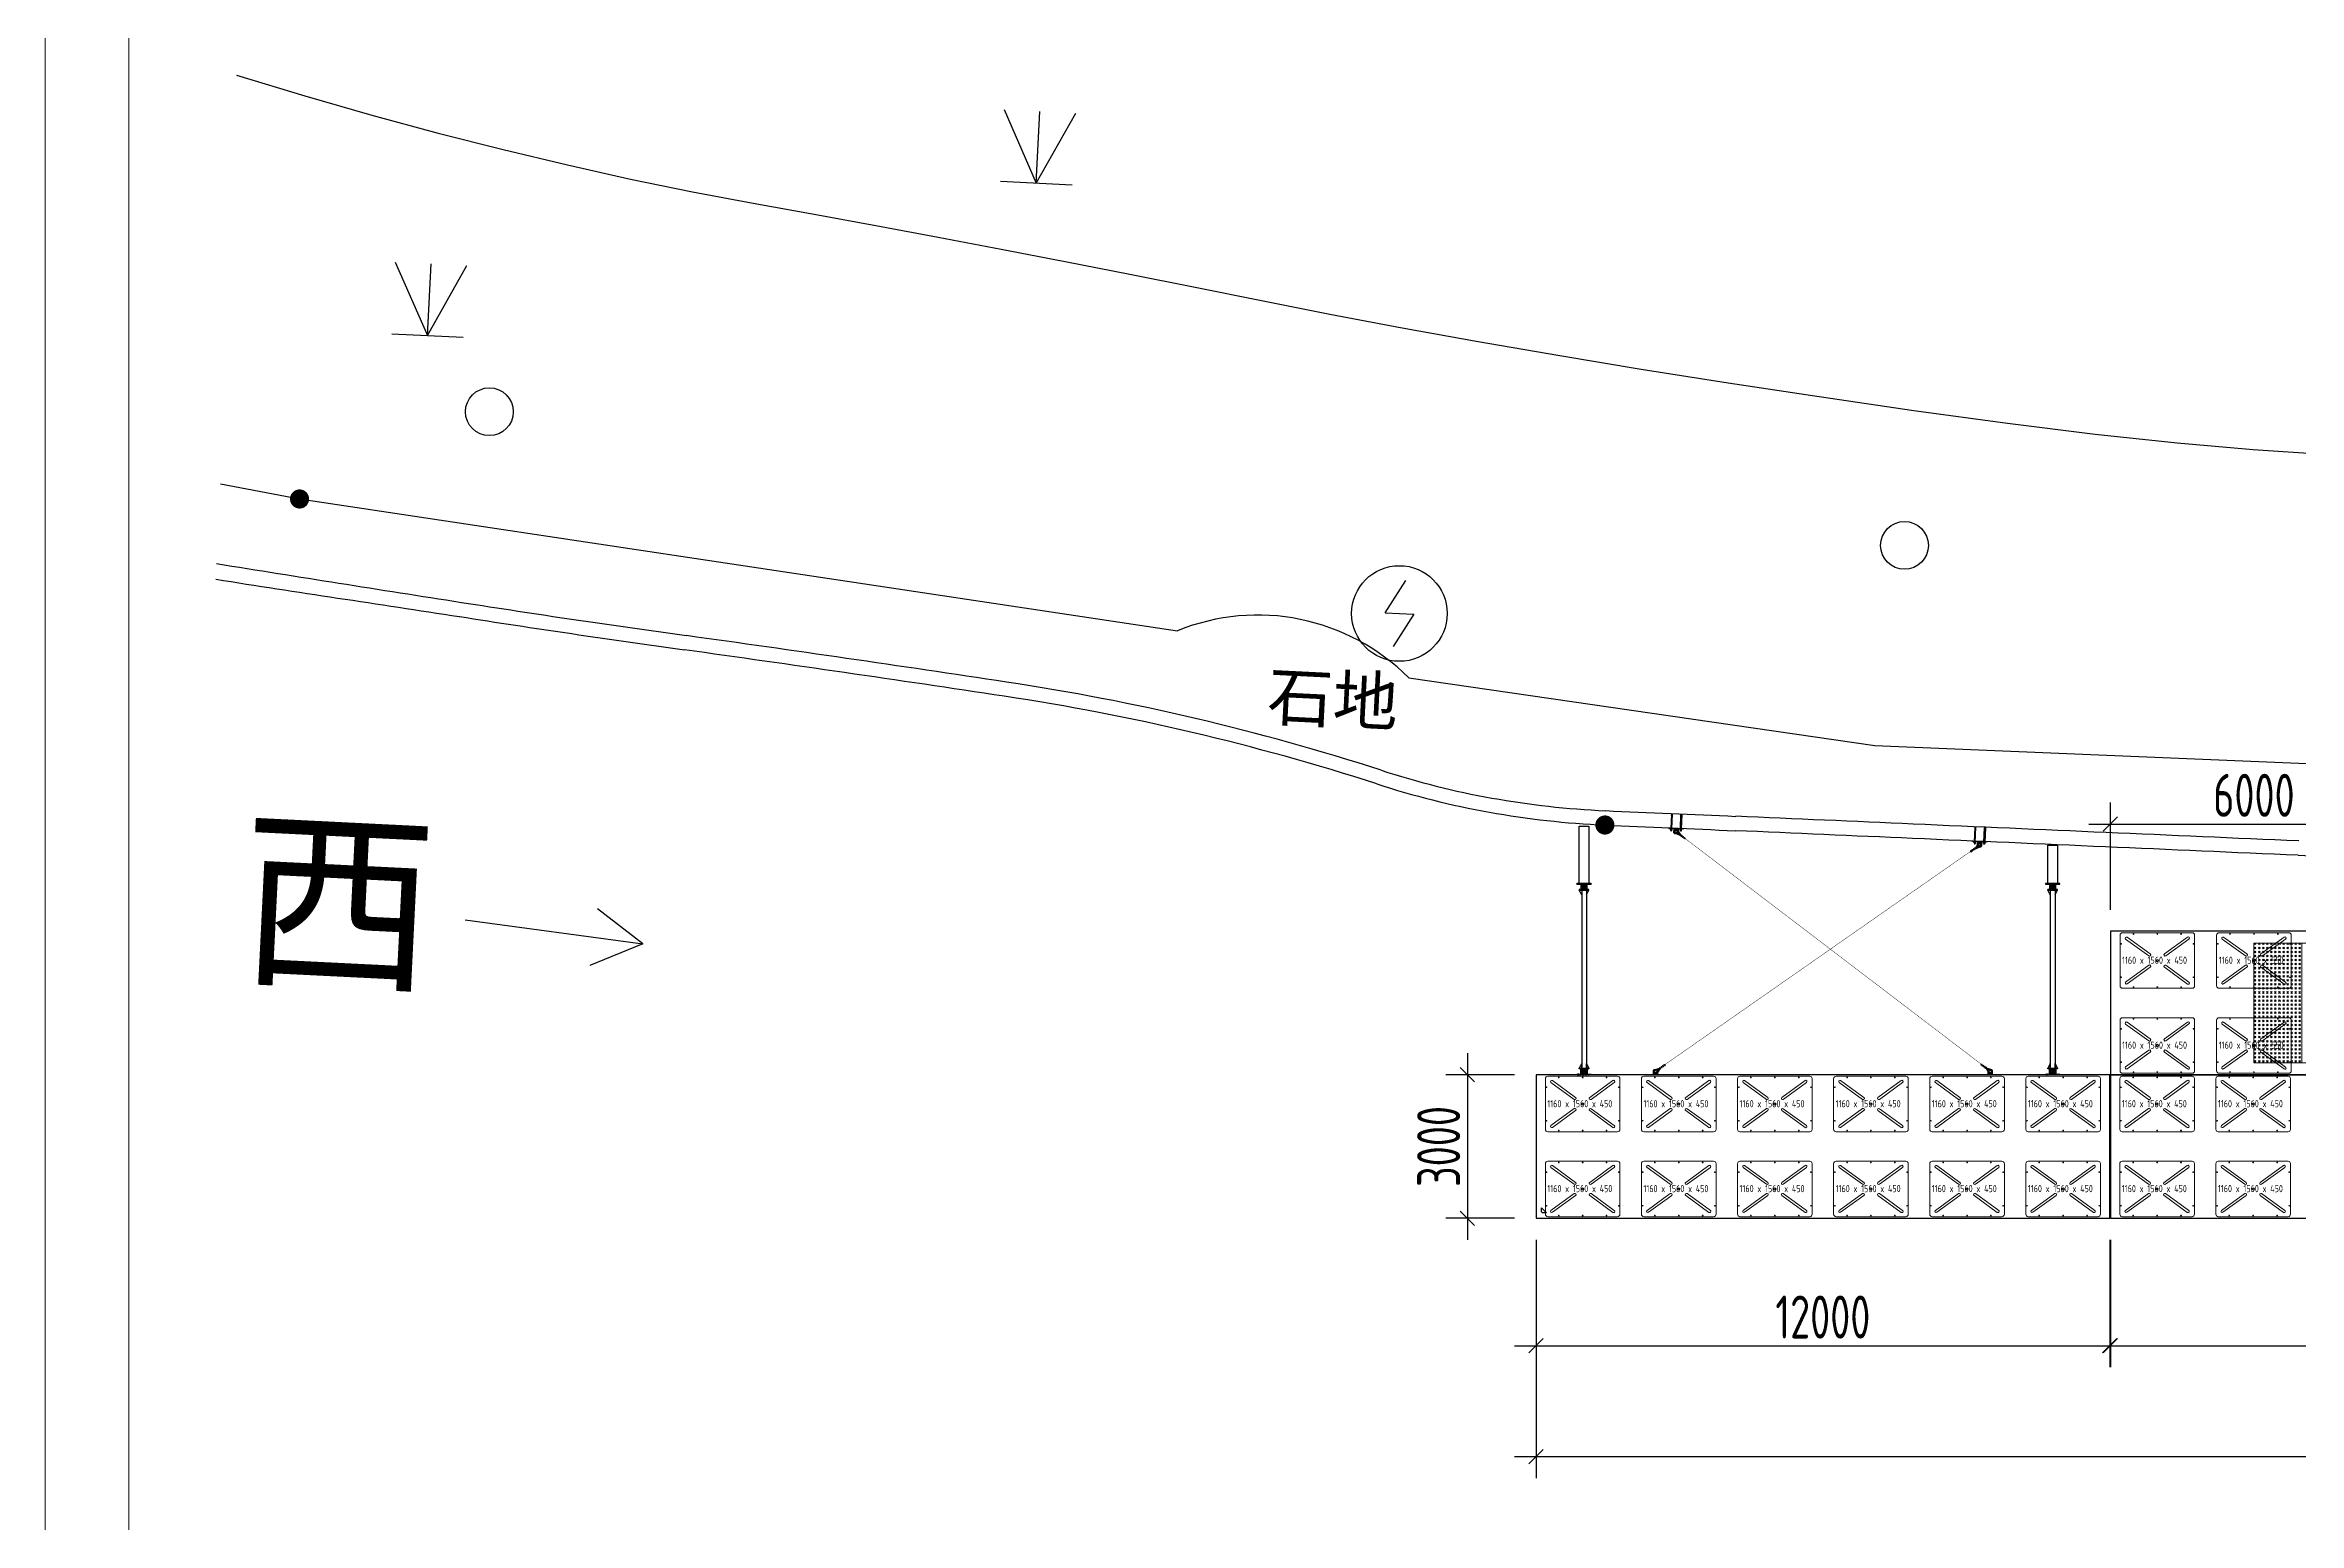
# Model space of a CAD drawing. Header units: millimetres. Extents: x 4 to 2106212, y -117026 to 198097.
# Drawn here: x 1193057 to 1240197, y 117432 to 148339 of the extents above; entities that cross this region are included whole.
import ezdxf
from ezdxf.enums import TextEntityAlignment as Align

# ---------------------------------------------------------------- set-up
doc = ezdxf.new("R2010")
doc.units = ezdxf.units.MM
for name, pattern in [('CENTER', [0.6, 0.375, -0.075, 0.075, -0.075]), ('DASHDOT2', [12.7, 6.35, -3.175, 0, -3.175]), ('DASHED2', [0.375, 0.25, -0.125])]:
    doc.linetypes.add(name, pattern=pattern)
for name, color, linetype in [('0 @ 1', 7, 'Continuous'), ('BS-Annectent', 115, 'Continuous'), ('HR-dimension', 9, 'Continuous'), ('HR-pontoon', 161, 'Continuous'), ('STEEL', 34, 'Continuous'), ('粗实线', 7, 'Continuous'), ('铝横梁', 220, 'Continuous')]:
    doc.layers.add(name, color=color, linetype=linetype)
for name, color, linetype, lineweight in [('图框', 7, 'Continuous', 13), ('扣板', 7, 'Continuous', 9), ('抱桩器', 1, 'Continuous', 18), ('文本', 3, 'Continuous', 13), ('浮箱', 160, 'Continuous', 20)]:
    doc.layers.add(name, color=color, linetype=linetype, lineweight=lineweight)
doc.styles.add('hztxt', font='ros1.shx', dxfattribs={"width": 0.8, "bigfont": 'hztxt.shx'})
doc.styles.add('宋体', font='')
doc.styles.get('宋体').set_extended_font_data('SimSun')
doc.linetypes.add('10422', pattern='A,2,[150,AAA.SHX,S=1,R=0,X=0,Y=1],2,[177,AAA.SHX,S=1,R=0,X=0,Y=0.8],1e-09', length=4)
doc.linetypes.add('444', pattern='A,4.5,[145,AAA.SHX,S=1,R=0,X=0,Y=1],4.5,-0.5,[146,AAA.SHX,S=1,R=0,X=0,Y=0],-0.5', length=10)
doc.dimstyles.new('DIM-300', dxfattribs={"dimscale": 300, "dimtxt": 3, "dimasz": 1, "dimexe": 1.5, "dimexo": 1.5, "dimgap": 0.5, "dimtad": 1, "dimdec": 0, "dimzin": 0, "dimdsep": 46, "dimtxsty": 'hztxt', "dimblk": 'OBLIQUE', "dimcen": 0, "dimdle": 1.5, "dimclrd": 9, "dimclre": 9, "dimclrt": 6, "dimadec": 0, "dimazin": 0, "dimtfac": 1, "dimtdec": 0, "dimtix": 1, "dimtofl": 0, "dimtmove": 2, "dimatfit": 0, "dimfxl": 5, "dimtolj": 1, "dimtzin": 0, "dimarcsym": 0})
pattern_1 = [(40.81217054, (-573818.8873, 176698.6793), (-1.452584633, 1.682112997), []), (130.81217054, (-573818.8873, 176698.6793), (-4.5872822625, 1.911641361), [5.55625, -3.33375])]
pattern_2 = [(40.81217054, (-578777.1463, 176555.198), (-1.452584633, 1.682112997), []), (130.81217054, (-578777.1463, 176555.198), (-4.5872822625, 1.911641361), [5.55625, -3.33375])]
pattern_3 = [(225, (43212.285, 45564.743), (4.49012806, -4.49012806), []), (225, (43207.795, 45564.743), (4.49012806, -4.49012806), [7.9375, -1.5875, 0, -1.5875])]
pattern_4 = [(225, (-344287.005, -129412.7357), (4.49012806, -4.49012806), []), (225, (-344291.495, -129412.7357), (4.49012806, -4.49012806), [7.9375, -1.5875, 0, -1.5875])]

# ---------------------------------------------------------------- blocks, each defined once
blk = doc.blocks.new('_Oblique')
at = {"color": 0, "linetype": 'ByBlock', "lineweight": -2}
blk.add_line((-0.5, -0.5), (0.5, 0.5), dxfattribs=at)
blk = doc.blocks.new('*D84')
at = {"color": 9, "lineweight": -2, "transparency": 16777216}
for p, q in [((1236255, 130255), (1236255, 132499)), ((1242255, 130255), (1242255, 132499)), ((1235805, 132049), (1242705, 132049))]:
    blk.add_line(p, q, dxfattribs=at)
at = {"layer": 'Defpoints', "color": 0, "transparency": 16777216}
for p in [(1242255, 132049), (1236255, 129805), (1242255, 129805)]:
    blk.add_point(p, dxfattribs=at)
at = {"color": 9, "lineweight": -2, "transparency": 16777216, "xscale": 300, "yscale": 300, "zscale": 300, "rotation": 180}
blk.add_blockref('_Oblique', (1236255, 132049), dxfattribs=at)
at = {"color": 9, "lineweight": -2, "transparency": 16777216, "xscale": 300, "yscale": 300, "zscale": 300}
blk.add_blockref('_Oblique', (1242255, 132049), dxfattribs=at)
at = {"color": 6, "transparency": 16777216, "insert": (1239255, 132649), "char_height": 900, "attachment_point": 5, "style": 'hztxt'}
blk.add_mtext('\\A1;6000', dxfattribs=at)
blk = doc.blocks.new('*U581')
at = {"layer": '抱桩器'}
h = blk.add_hatch(dxfattribs=at)
h.set_pattern_fill('GOST_GLASS', color=252, scale=10, angle=90)
h.set_pattern_definition([(135, (-669974.417, -109419.865), (5e-15, 84.852814), [50, -70]), (135, (-669974.417, -109398.65), (5e-15, 84.852814), [20, -100]), (135, (-669995.63, -109419.865), (5e-15, 84.852814), [20, -100])])
h.paths.add_polyline_path([(-3750, 1250), (-3750, -1250), (-4750, -1250), (-4750, 1250)])
h = blk.add_hatch(dxfattribs=at)
h.set_pattern_fill('GOST_GLASS', color=252, scale=10, angle=90)
h.set_pattern_definition([(135, (-673974.717, -109419.865), (5e-15, 84.852814), [50, -70]), (135, (-673974.717, -109398.65), (5e-15, 84.852814), [20, -100]), (135, (-673995.93, -109419.865), (5e-15, 84.852814), [20, -100])])
h.paths.add_polyline_path([(4250, 1250), (4250, -1250), (4750, -1250), (4750, 1250)])
at = {"layer": '抱桩器', "color": 252}
for points in [[(-3750, 1250), (-3750, -1250), (-4750, -1250), (-4750, 1250)], [(4250, -1250), (-3750, -1250), (-3750, 1250), (4250, 1250)], [(4150, -1150), (-3650, -1150), (-3650, 1150), (4150, 1150)], [(4250, 1250), (4250, -1250), (4750, -1250), (4750, 1250)]]:
    blk.add_lwpolyline(points, close=True, dxfattribs=at)
for points in [[(-2284, -650), (-3634, 0), (-2284, 650)], [(-684, -650), (-2034, 0), (-684, 650)], [(916, -650), (-434, 0), (916, 650)], [(2516, -650), (1166, 0), (2516, 650)], [(4116, -650), (2766, 0), (4116, 650)]]:
    blk.add_lwpolyline(points, dxfattribs=at)
blk = doc.blocks.new('*U582')
at = {"color": 0, "linetype": 'ByBlock', "lineweight": -2, "transparency": 16777216}
blk.add_blockref('*U581', (0, 0), dxfattribs=at)
blk = doc.blocks.new('MT-ZP')
at = {"layer": 'HR-pontoon', "color": 252}
for points in [[(668224, 261226), (668224, 258226), (674224, 258226), (674224, 261226)], [(656209, 258226), (656209, 255226), (668209, 255226), (668209, 258226)], [(668224, 258226), (668224, 255226), (680224, 255226), (680224, 258226)]]:
    blk.add_lwpolyline(points, close=True, dxfattribs=at)
at = {"color": 252}
blk.add_blockref('*U582', (675974, 259726), dxfattribs=at)
blk = doc.blocks.new('*U81')
blk.add_blockref('MT-ZP', (-692747, -252919))
blk = doc.blocks.new('*U82')
at = {"color": 0, "linetype": 'ByBlock', "lineweight": -2, "transparency": 16777216}
blk.add_blockref('*U81', (0, 0), dxfattribs=at)
blk = doc.blocks.new('*D532')
at = {"color": 9, "lineweight": -2, "transparency": 16777216}
for p, q in [((1222804, 127255), (1222804, 123355)), ((1223790, 126805), (1222354, 126805)), ((1223790, 123805), (1222354, 123805))]:
    blk.add_line(p, q, dxfattribs=at)
at = {"layer": 'Defpoints', "color": 0, "transparency": 16777216}
for p in [(1224240, 126805), (1222804, 123805), (1224240, 123805)]:
    blk.add_point(p, dxfattribs=at)
at = {"color": 9, "lineweight": -2, "transparency": 16777216, "xscale": 300, "yscale": 300, "zscale": 300}
for p, rotation in [((1222804, 126805), 90), ((1222804, 123805), 270)]:
    blk.add_blockref('_Oblique', p, dxfattribs=dict(at, rotation=rotation))
at = {"color": 6, "transparency": 16777216, "insert": (1222204, 125305), "char_height": 900, "attachment_point": 5, "rotation": 90, "style": 'hztxt'}
blk.add_mtext('\\A1;3000', dxfattribs=at)
blk = doc.blocks.new('*D535')
at = {"color": 9, "lineweight": -2, "transparency": 16777216}
for p, q in [((1224240, 123355), (1224240, 120688)), ((1236240, 123355), (1236240, 120688)), ((1223790, 121138), (1236690, 121138))]:
    blk.add_line(p, q, dxfattribs=at)
at = {"layer": 'Defpoints', "color": 0, "transparency": 16777216}
for p in [(1224240, 123805), (1236240, 123805), (1236240, 121138)]:
    blk.add_point(p, dxfattribs=at)
at = {"color": 9, "lineweight": -2, "transparency": 16777216, "xscale": 300, "yscale": 300, "zscale": 300, "rotation": 180}
blk.add_blockref('_Oblique', (1224240, 121138), dxfattribs=at)
at = {"color": 9, "lineweight": -2, "transparency": 16777216, "xscale": 300, "yscale": 300, "zscale": 300}
blk.add_blockref('_Oblique', (1236240, 121138), dxfattribs=at)
at = {"color": 6, "transparency": 16777216, "insert": (1230240, 121738), "char_height": 900, "attachment_point": 5, "style": 'hztxt'}
blk.add_mtext('\\A1;12000', dxfattribs=at)
blk = doc.blocks.new('*D536')
at = {"color": 9, "lineweight": -2, "transparency": 16777216}
for p, q in [((1236255, 123355), (1236255, 120688)), ((1248255, 123355), (1248255, 120688)), ((1235805, 121138), (1248705, 121138))]:
    blk.add_line(p, q, dxfattribs=at)
at = {"layer": 'Defpoints', "color": 0, "transparency": 16777216}
for p in [(1236255, 123805), (1248255, 123805), (1248255, 121138)]:
    blk.add_point(p, dxfattribs=at)
at = {"color": 9, "lineweight": -2, "transparency": 16777216, "xscale": 300, "yscale": 300, "zscale": 300, "rotation": 180}
blk.add_blockref('_Oblique', (1236255, 121138), dxfattribs=at)
at = {"color": 9, "lineweight": -2, "transparency": 16777216, "xscale": 300, "yscale": 300, "zscale": 300}
blk.add_blockref('_Oblique', (1248255, 121138), dxfattribs=at)
at = {"color": 6, "transparency": 16777216, "insert": (1242255, 121738), "char_height": 900, "attachment_point": 5, "style": 'hztxt'}
blk.add_mtext('\\A1;12000', dxfattribs=at)
blk = doc.blocks.new('*D534')
at = {"color": 9, "lineweight": -2, "transparency": 16777216}
for p, q in [((1224240, 123355), (1224240, 118370)), ((1294315, 123355), (1294315, 118370)), ((1223790, 118820), (1294765, 118820))]:
    blk.add_line(p, q, dxfattribs=at)
at = {"layer": 'Defpoints', "color": 0, "transparency": 16777216}
for p in [(1224240, 123805), (1294315, 123805), (1294315, 118820)]:
    blk.add_point(p, dxfattribs=at)
at = {"color": 9, "lineweight": -2, "transparency": 16777216, "xscale": 300, "yscale": 300, "zscale": 300, "rotation": 180}
blk.add_blockref('_Oblique', (1224240, 118820), dxfattribs=at)
at = {"color": 9, "lineweight": -2, "transparency": 16777216, "xscale": 300, "yscale": 300, "zscale": 300}
blk.add_blockref('_Oblique', (1294315, 118820), dxfattribs=at)
at = {"color": 6, "transparency": 16777216, "insert": (1259278, 119420), "char_height": 900, "attachment_point": 5, "style": 'hztxt'}
blk.add_mtext('\\A1;70075', dxfattribs=at)
blk = doc.blocks.new('支座')
at = {"layer": '扣板', "color": 7}
blk.add_line((13512, 4747, 0), (13512, 5047, 0), dxfattribs=at)
at = {"layer": '扣板', "color": 7, "elevation": 0}
for points in [[(13512, 4747), (13512, 5047), (13520, 5047), (13520, 4747)], [(13600, 4947), (13620, 4927), (13620, 4867), (13600, 4847), (13520, 4847), (13520, 4947)], [(13560, 4932), (13520, 4932), (13520, 4922), (13560, 4922)], [(13560, 4862), (13520, 4862), (13520, 4872), (13560, 4872)]]:
    blk.add_lwpolyline(points, close=True, dxfattribs=at)
at = {"layer": '扣板', "color": 7}
blk.add_circle((13575, 4897, 0), 25, dxfattribs=at)
blk = doc.blocks.new('*U1983')
at = {"layer": '0 @ 1', "rotation": 90}
blk.add_blockref('支座', (4897, -13566, 0), dxfattribs=at)
blk = doc.blocks.new('*U1984')
at = {"layer": 'Defpoints', "color": 0, "linetype": 'ByBlock', "lineweight": -2, "transparency": 16777216}
for p in [(0, 0), (7000, 0)]:
    blk.add_blockref('*U1983', p, dxfattribs=at)
blk = doc.blocks.new('A$C97f6d51a')
at = {"color": 1, "linetype": 'DASHDOT2'}
blk.add_line((0, 313), (0, -47), dxfattribs=at)
at = {"layer": 'BS-Annectent'}
for p, q in [((-10, 6), (9, 4)), ((-10, 2), (-6, 4)), ((-6, 1), (-10, 2)), ((-10, 2), (9, 1)), ((-9, 282), (-9, 282)), ((-9, 281), (-9, 282)), ((-9, 282), (-9, 282)), ((-9, 279), (-8, 279)), ((-8, 278), (-9, 279)), ((-9, 279), (-8, 278)), ((-9, 275), (-7, 276)), ((-6, 274), (-9, 275)), ((-9, 275), (-7, 275)), ((-9, 272), (-6, 274)), ((-6, 270), (-9, 272)), ((-9, 272), (-4, 272)), ((-9, 269), (9, 268)), ((-9, 266), (9, 265)), ((-9, 263), (9, 262)), ((-9, 260), (9, 258)), ((-9, 257), (9, 255)), ((-9, 253), (9, 252)), ((-9, 250), (9, 249)), ((-9, 247), (9, 246)), ((-9, 244), (9, 243)), ((-9, 241), (9, 240)), ((-9, 238), (9, 236)), ((-9, 235), (9, 233)), ((-9, 231), (9, 230)), ((-9, 228), (9, 227)), ((-9, 225), (9, 224)), ((-9, 222), (9, 221)), ((-9, 219), (9, 218)), ((-9, 216), (9, 215)), ((-9, 213), (9, 211)), ((-9, 209), (9, 208)), ((-9, 206), (9, 205)), ((-9, 203), (9, 202)), ((-9, 200), (9, 199)), ((-9, 197), (9, 196)), ((-9, 194), (9, 193)), ((-9, 191), (9, 189)), ((-9, 188), (9, 186)), ((-9, 184), (9, 183)), ((-9, 181), (9, 180)), ((-9, 178), (9, 177)), ((-9, 175), (9, 174)), ((-9, 172), (9, 171)), ((-9, 169), (9, 167)), ((-9, 166), (9, 164)), ((-9, 162), (9, 161)), ((-9, 159), (9, 158)), ((-9, 156), (9, 155)), ((-9, 153), (9, 152)), ((-9, 150), (9, 149)), ((-9, 147), (9, 146)), ((-9, 144), (9, 142)), ((-9, 140), (9, 139)), ((-9, 137), (9, 136)), ((-9, 134), (9, 133)), ((-9, 131), (9, 130)), ((-9, 128), (9, 127)), ((-9, 125), (9, 124)), ((-9, 122), (9, 120)), ((-9, 119), (9, 117)), ((-9, 115), (9, 114)), ((-9, 112), (9, 111)), ((-9, 109), (9, 108)), ((-9, 106), (9, 105)), ((-9, 103), (9, 102)), ((-9, 100), (9, 98)), ((-9, 97), (9, 95)), ((-9, 93), (9, 92)), ((-9, 90), (9, 89)), ((-9, 87), (9, 86)), ((-9, 84), (9, 83)), ((-9, 81), (9, 80)), ((-9, 78), (9, 76)), ((-9, 75), (9, 73)), ((-9, 71), (9, 70)), ((-9, 68), (9, 67)), ((-9, 65), (9, 64)), ((-9, 62), (9, 61)), ((-9, 59), (9, 58)), ((-9, 56), (9, 55)), ((-9, 53), (9, 51)), ((-9, 49), (9, 48)), ((-9, 46), (9, 45)), ((-9, 43), (9, 42)), ((-9, 40), (9, 39)), ((-9, 37), (9, 36)), ((-9, 34), (9, 33)), ((-9, 31), (9, 29)), ((-9, 28), (9, 26)), ((-9, 24), (9, 23)), ((-9, 21), (9, 20)), ((-9, 18), (9, 17)), ((-9, 15), (9, 14)), ((-9, 12), (9, 11)), ((-9, 9), (9, 7)), ((-8, 0), (-6, 1)), ((-6, 274), (-6, 274)), ((-6, 274), (-6, 274)), ((-6, 274), (-6, 274)), ((-6, 274), (-6, 274)), ((-6, 274), (-6, 274)), ((6, 270), (-6, 270)), ((6, 147), (-6, 148)), ((6, 116), (-6, 117)), ((6, 3), (-6, 4)), ((2, 0), (-6, 1)), ((4, 271), (9, 271)), ((6, 273), (5, 273)), ((6, 273), (5, 273)), ((6, 273), (9, 274)), ((6, 274), (9, 274)), ((9, 271), (6, 273)), ((6, 270), (9, 271)), ((6, 147), (9, 149)), ((9, 1), (6, 3)), ((7, 276), (9, 277)), ((9, 274), (7, 275)), ((7, 0), (9, 1)), ((9, 277), (8, 278)), ((8, 277), (9, 277)), ((9, 280), (9, 281)), ((9, 280), (9, 280)), ((9, 280), (9, 280)), ((-16, -24), (-16, -11)), ((12, -9), (-12, -9)), ((12, -27), (-12, -27)), ((-9, -29), (-6, -28)), ((-6, -31), (-9, -29)), ((9, -30), (-9, -29)), ((-9, -32), (-6, -31)), ((-6, -34), (-9, -32)), ((9, -33), (-9, -32)), ((-9, -35), (-6, -34)), ((-6, -37), (-9, -35)), ((9, -37), (-9, -35)), ((-9, -38), (-6, -37)), ((-6, -40), (-9, -38)), ((9, -40), (-9, -38)), ((-8, -24), (-8, -11)), ((-6, -28), (-8, -27)), ((-7, -40), (-7, -43)), ((6, -29), (-6, -28)), ((6, -29), (-6, -28)), ((6, -32), (-6, -31)), ((6, -32), (-6, -31)), ((6, -35), (-6, -34)), ((6, -38), (-6, -37)), ((6, -38), (-6, -37)), ((6, -41), (-6, -40)), ((-5, -44), (5, -44)), ((-4, -40), (-4, -43)), ((-2, -9), (0, -4)), ((9, -27), (-1, -27)), ((0, -9), (2, -4)), ((4, -41), (4, -43)), ((6, -29), (9, -27)), ((9, -30), (6, -29)), ((6, -32), (9, -30)), ((9, -33), (6, -32)), ((6, -35), (9, -33)), ((9, -37), (6, -35)), ((6, -38), (9, -37)), ((9, -40), (6, -38)), ((6, -41), (9, -40)), ((7, -41), (7, -43)), ((8, -24), (8, -11)), ((9, -27), (8, -27)), ((16, -24), (16, -11))]:
    blk.add_line(p, q, dxfattribs=at)
for points in [[(-19, -4), (-19, 0), (19, 0), (19, -4)], [(-15, -9), (15, -9), (15, -4), (-15, -4)]]:
    blk.add_lwpolyline(points, close=True, dxfattribs=at)
blk.add_lwpolyline([(10, 0), (10, 300), (0, 306), (-10, 300), (-10, 0)], dxfattribs=at)
for points in [[(16, -11, 0.612824), (8, -11, 0.305874), (-8, -11, 0.612824), (-16, -11)], [(16, -24, -0.612824), (8, -24, -0.305874), (-8, -24, -0.612824), (-16, -24)], [(-7, -43, 0.516475), (-4, -43, 0.258238), (4, -43, 0.516475), (7, -43)]]:
    blk.add_lwpolyline(points, format="xyb", dxfattribs=at)
blk = doc.blocks.new('A$Ce460a15a')
at = {"layer": 'STEEL', "color": 22}
for points in [[(12, 150), (12, -150), (0, -150), (0, 150)], [(92, -50), (112, -30), (112, 30), (92, 50), (12, 50), (12, -50)], [(52, 35), (12, 35), (12, 25), (52, 25)], [(52, -35), (12, -35), (12, -25), (52, -25)]]:
    blk.add_lwpolyline(points, close=True, dxfattribs=at)
blk.add_circle((67, 0), 25, dxfattribs=at)
at = {"layer": 'HR-dimension', "xscale": -1, "rotation": 90}
blk.add_blockref('A$C97f6d51a', (12, 100), dxfattribs=at)
at = {"layer": 'HR-dimension', "rotation": 90.00000000000001}
blk.add_blockref('A$C97f6d51a', (12, -100), dxfattribs=at)
blk = doc.blocks.new('*U10')
at = {"color": 7, "linetype": 'Continuous', "lineweight": 15}
for p, q in [((-9, 9), (-10, 8)), ((-10, 8), (-10, 1)), ((-10, 1), (-9, 0)), ((-9, 9), (9, 9)), ((-9, 0), (9, 0)), ((-5, 8), (-5, 1)), ((5, 8), (5, 1)), ((10, 8), (9, 9)), ((9, 0), (10, 1)), ((10, 8), (10, 1))]:
    blk.add_line(p, q, dxfattribs=at)
for centre, start, end in [((0, -8), 72.42328, 107.57672), ((0, 17), 252.42328, 287.57672)]:
    blk.add_arc(centre, 17.2, start, end, dxfattribs=at)
for points, knots in [([(-10, 8), (-10, 9), (-9, 9), (-8, 9), (-7, 9), (-6, 9), (-6, 9), (-5, 8)], [0, 0, 0, 0, 0.264534, 0.399289, 0.53507, 0.765405, 1, 1, 1, 1]), ([(-5, 1), (-6, 1), (-6, 0), (-7, 0), (-8, 0), (-9, 0), (-10, 1), (-10, 1)], [0, 0, 0, 0, 0.264534, 0.399289, 0.53507, 0.765405, 1, 1, 1, 1]), ([(5, 8), (6, 9), (6, 9), (7, 9), (8, 9), (9, 9), (10, 9), (10, 8)], [0, 0, 0, 0, 0.264536, 0.399814, 0.535067, 0.765403, 1, 1, 1, 1]), ([(10, 1), (10, 1), (9, 0), (8, 0), (7, 0), (6, 0), (6, 1), (5, 1)], [0, 0, 0, 0, 0.264536, 0.399814, 0.535067, 0.765403, 1, 1, 1, 1])]:
    blk.add_open_spline(points, degree=3, knots=knots, dxfattribs=at)
blk = doc.blocks.new('A$C72EA2C7E')
blk.add_line((-8, -6), (8, -6))
at = {"color": 7, "linetype": 'Continuous', "lineweight": 15}
for p, q in [((-5, -40), (-5, -6)), ((-4, -41), (-5, -40)), ((5, -40), (-5, -40)), ((-4, -41), (5, -41)), ((5, -6), (5, -40)), ((5, -40), (5, -41))]:
    blk.add_line(p, q, dxfattribs=at)
at = {"color": 7, "linetype": 'Continuous', "lineweight": 0}
for p, q in [((-4, -41), (-4, -6)), ((5, -41), (5, -6))]:
    blk.add_line(p, q, dxfattribs=at)
blk.add_arc((0, -8), 8, 17.48617, 162.51383)
at = {"extrusion": (0, 0, -1), "xscale": 0.9999974999999999, "yscale": 0.9999974999999999, "zscale": -0.9999974999999999}
blk.add_blockref('*U10', (0, -39), dxfattribs=at)
blk = doc.blocks.new('*U1965')
h = blk.add_hatch(color=1)
h.dxf.hatch_style = 1
h.paths.add_polyline_path([(3382, 2191), (3473, 2218, 1.447528), (3428, 2281), (3373, 2204)])
h.paths.add_polyline_path([(3389, 2205), (3388, 2206), (3398, 2220), (3395, 2222), (3434, 2277, -1.452111), (3471, 2226), (3406, 2207), (3405, 2210)], flags=16)
h = blk.add_hatch()
h.set_pattern_fill('ANSI38', color=253, scale=0.7, angle=-4.1878)
h.set_pattern_definition(pattern_2)
h.paths.add_polyline_path([(3404, 2213), (3406, 2207), (3471, 2226, 1.452111), (3434, 2277), (3395, 2222), (3398, 2220), (3401, 2218), (3440, 2273, -1.452111), (3469, 2232)])
h = blk.add_hatch(color=1)
h.dxf.hatch_style = 1
h.paths.add_polyline_path([(-3373, -2204), (-3429, -2283, -1.406258), (-3473, -2218), (-3382, -2191)])
h.paths.add_polyline_path([(-3405, -2210), (-3406, -2207), (-3471, -2226, 1.406258), (-3435, -2278), (-3395, -2222), (-3388, -2205)], flags=16)
h = blk.add_hatch()
h.set_pattern_fill('ANSI38', color=253, scale=0.7, angle=-4.1878)
h.set_pattern_definition(pattern_1)
h.paths.add_polyline_path([(-3401, -2218), (-3395, -2222), (-3434, -2277, -1.452111), (-3471, -2226), (-3406, -2207), (-3405, -2210), (-3404, -2213), (-3469, -2232, 1.452111), (-3440, -2273)])
blk.add_line((3379, 2205), (3379, 2195))
at = {"color": 1, "linetype": 'DASHED2'}
blk.add_line((3483, 2289), (3493, 2274), dxfattribs=at)
at = {"color": 1, "const_width": 8.4}
for points in [[(3380, 2206), (-3393, -2203)], [(3386, 2200), (3251, 2112)], [(-3388, -2209), (-3246, -2117)]]:
    blk.add_lwpolyline(points, dxfattribs=at)
at = {"color": 1}
for points in [[(3382, 2191), (3473, 2218, 1.447528), (3428, 2281), (3373, 2204)], [(3398, 2220), (3388, 2206), (3389, 2205), (3405, 2210), (3406, 2207), (3471, 2226, 1.452111), (3434, 2277), (3395, 2222)], [(-3373, -2204), (-3428, -2281, -1.447528), (-3473, -2218), (-3382, -2191)], [(-3405, -2210), (-3389, -2205), (-3388, -2206), (-3398, -2220), (-3395, -2222), (-3434, -2277, -1.452111), (-3471, -2226), (-3406, -2207)]]:
    blk.add_lwpolyline(points, format="xyb", close=True, dxfattribs=at)
for points in [[(3379, 2195), (3472, 2222, 1.449849), (3431, 2279), (3379, 2205)], [(3406, 2207), (3471, 2226, 1.452111), (3434, 2277), (3395, 2222)], [(3406, 2207), (3471, 2226, 1.452111), (3434, 2277), (3395, 2222)], [(-3376, -2200), (-3431, -2279, -1.449849), (-3472, -2222), (-3384, -2197)], [(-3395, -2222), (-3434, -2277, -1.452111), (-3471, -2226), (-3406, -2207)], [(-3395, -2222), (-3434, -2277, -1.452111), (-3471, -2226), (-3406, -2207)]]:
    blk.add_lwpolyline(points, format="xyb")
for points in [[(3401, 2218), (3440, 2273, -1.452111), (3469, 2232), (3404, 2213), (3406, 2207), (3471, 2226, 1.452111), (3434, 2277), (3395, 2222)], [(-3404, -2213), (-3469, -2232, 1.452111), (-3440, -2273), (-3401, -2218), (-3395, -2222), (-3434, -2277, -1.452111), (-3471, -2226), (-3406, -2207)]]:
    blk.add_lwpolyline(points, format="xyb", close=True)
at = {"color": 252}
for points in [[(3401, 2218), (3440, 2273, -1.452111), (3469, 2232), (3404, 2213), (3406, 2207), (3471, 2226, 1.452111), (3434, 2277), (3395, 2222)], [(-3404, -2213), (-3469, -2232, 1.452111), (-3440, -2273), (-3401, -2218), (-3395, -2222), (-3434, -2277, -1.452111), (-3471, -2226), (-3406, -2207)]]:
    blk.add_lwpolyline(points, format="xyb", close=True, dxfattribs=at)
at = {"xscale": 0.6999999999999998, "yscale": 0.6999999999999998, "zscale": 0.6999999999999998, "rotation": 213.1298866380289}
for p in [(3284, 2123), (3315, 2143), (3345, 2163), (3376, 2183), (-3360, -2201), (-3329, -2181), (-3299, -2161), (-3267, -2141)]:
    blk.add_blockref('A$C72EA2C7E', p, dxfattribs=at)
blk = doc.blocks.new('*U1966')
at = {"color": 0, "linetype": 'ByBlock', "lineweight": -2, "transparency": 16777216}
blk.add_blockref('*U1965', (0, 0), dxfattribs=at)
blk = doc.blocks.new('*U1967')
h = blk.add_hatch(color=1)
h.dxf.hatch_style = 1
h.paths.add_polyline_path([(3382, 2191), (3473, 2218, 1.447528), (3428, 2281), (3373, 2204)])
h.paths.add_polyline_path([(3389, 2205), (3388, 2206), (3398, 2220), (3395, 2222), (3434, 2277, -1.452111), (3471, 2226), (3406, 2207), (3405, 2210)], flags=16)
h = blk.add_hatch()
h.set_pattern_fill('ANSI38', color=253, scale=0.7, angle=-4.1878)
h.set_pattern_definition(pattern_2)
h.paths.add_polyline_path([(3404, 2213), (3406, 2207), (3471, 2226, 1.452111), (3434, 2277), (3395, 2222), (3398, 2220), (3401, 2218), (3440, 2273, -1.452111), (3469, 2232)])
h = blk.add_hatch(color=1)
h.dxf.hatch_style = 1
h.paths.add_polyline_path([(-3373, -2204), (-3429, -2283, -1.406258), (-3473, -2218), (-3382, -2191)])
h.paths.add_polyline_path([(-3405, -2210), (-3406, -2207), (-3471, -2226, 1.406258), (-3435, -2278), (-3395, -2222), (-3388, -2205)], flags=16)
h = blk.add_hatch()
h.set_pattern_fill('ANSI38', color=253, scale=0.7, angle=-4.1878)
h.set_pattern_definition(pattern_1)
h.paths.add_polyline_path([(-3401, -2218), (-3395, -2222), (-3434, -2277, -1.452111), (-3471, -2226), (-3406, -2207), (-3405, -2210), (-3404, -2213), (-3469, -2232, 1.452111), (-3440, -2273)])
blk.add_line((3379, 2205), (3379, 2195))
at = {"color": 1, "linetype": 'DASHED2'}
blk.add_line((3483, 2289), (3493, 2274), dxfattribs=at)
at = {"color": 1, "const_width": 8.4}
for points in [[(3380, 2206), (-3393, -2203)], [(3386, 2200), (3251, 2112)], [(-3388, -2209), (-3246, -2117)]]:
    blk.add_lwpolyline(points, dxfattribs=at)
at = {"color": 1}
for points in [[(3382, 2191), (3473, 2218, 1.447528), (3428, 2281), (3373, 2204)], [(3398, 2220), (3388, 2206), (3389, 2205), (3405, 2210), (3406, 2207), (3471, 2226, 1.452111), (3434, 2277), (3395, 2222)], [(-3373, -2204), (-3428, -2281, -1.447528), (-3473, -2218), (-3382, -2191)], [(-3405, -2210), (-3389, -2205), (-3388, -2206), (-3398, -2220), (-3395, -2222), (-3434, -2277, -1.452111), (-3471, -2226), (-3406, -2207)]]:
    blk.add_lwpolyline(points, format="xyb", close=True, dxfattribs=at)
for points in [[(3379, 2195), (3472, 2222, 1.449849), (3431, 2279), (3379, 2205)], [(3406, 2207), (3471, 2226, 1.452111), (3434, 2277), (3395, 2222)], [(3406, 2207), (3471, 2226, 1.452111), (3434, 2277), (3395, 2222)], [(-3376, -2200), (-3431, -2279, -1.449849), (-3472, -2222), (-3384, -2197)], [(-3395, -2222), (-3434, -2277, -1.452111), (-3471, -2226), (-3406, -2207)], [(-3395, -2222), (-3434, -2277, -1.452111), (-3471, -2226), (-3406, -2207)]]:
    blk.add_lwpolyline(points, format="xyb")
for points in [[(3401, 2218), (3440, 2273, -1.452111), (3469, 2232), (3404, 2213), (3406, 2207), (3471, 2226, 1.452111), (3434, 2277), (3395, 2222)], [(-3404, -2213), (-3469, -2232, 1.452111), (-3440, -2273), (-3401, -2218), (-3395, -2222), (-3434, -2277, -1.452111), (-3471, -2226), (-3406, -2207)]]:
    blk.add_lwpolyline(points, format="xyb", close=True)
at = {"color": 252}
for points in [[(3401, 2218), (3440, 2273, -1.452111), (3469, 2232), (3404, 2213), (3406, 2207), (3471, 2226, 1.452111), (3434, 2277), (3395, 2222)], [(-3404, -2213), (-3469, -2232, 1.452111), (-3440, -2273), (-3401, -2218), (-3395, -2222), (-3434, -2277, -1.452111), (-3471, -2226), (-3406, -2207)]]:
    blk.add_lwpolyline(points, format="xyb", close=True, dxfattribs=at)
at = {"xscale": 0.6999999999999998, "yscale": 0.6999999999999998, "zscale": 0.6999999999999998, "rotation": 213.1298866380289}
for p in [(3284, 2123), (3315, 2143), (3345, 2163), (3376, 2183), (-3360, -2201), (-3329, -2181), (-3299, -2161), (-3267, -2141)]:
    blk.add_blockref('A$C72EA2C7E', p, dxfattribs=at)
blk = doc.blocks.new('*U1968')
at = {"color": 0, "linetype": 'ByBlock', "lineweight": -2, "transparency": 16777216}
blk.add_blockref('*U1967', (0, 0), dxfattribs=at)
blk = doc.blocks.new('*U1995')
h = blk.add_hatch()
h.set_pattern_fill('ANSI35', color=4, angle=180)
h.set_pattern_definition(pattern_3)
h.paths.add_polyline_path([(24, -89), (36, -89), (36, -67), (24, -67)])
h.paths.add_polyline_path([(24, -31), (36, -31), (36, 11), (24, 11)])
h.paths.add_polyline_path([(-100, 11), (100, 11), (100, 21), (-100, 21)])
h.paths.add_polyline_path([(-36, -31), (-24, -31), (-24, 11), (-36, 11)])
h.paths.add_polyline_path([(-36, -89), (-24, -89), (-24, -67), (-36, -67)])
h = blk.add_hatch()
h.set_pattern_fill('ANSI35', color=4, angle=180)
h.set_pattern_definition(pattern_4)
h.paths.add_polyline_path([(-129, -116), (-150, -116), (-150, -104), (-129, -104)])
h.paths.add_polyline_path([(111, -116), (-111, -116), (-111, -104), (111, -104)])
h.paths.add_polyline_path([(150, -116), (129, -116), (129, -104), (150, -104)])
h.paths.add_polyline_path([(66, -104), (54, -104), (54, -67), (66, -67)])
h.paths.add_polyline_path([(66, -31), (54, -31), (54, -4), (66, -4)])
h.paths.add_polyline_path([(6, -31), (-6, -31), (-6, -4), (6, -4)])
h.paths.add_polyline_path([(6, -104), (-6, -104), (-6, -67), (6, -67)])
h.paths.add_polyline_path([(-54, -104), (-66, -104), (-66, -67), (-54, -67)])
h.paths.add_polyline_path([(-54, -31), (-66, -31), (-66, -4), (-54, -4)])
at = {"color": 4}
for points in [[(100, 11), (-100, 11), (-100, 21), (100, 21), (100, 11)], [(-36, -89), (-36, 11), (-24, 11), (-24, -89), (-36, -89)], [(24, -89), (24, 11), (36, 11), (36, -89), (24, -89)], [(150, -116), (-150, -116), (-150, -104), (150, -104), (150, -116)], [(-66, -104), (-66, -4), (-54, -4), (-54, -104), (-66, -104)], [(-6, -104), (-6, -4), (6, -4), (6, -104), (-6, -104)], [(54, -104), (54, -4), (66, -4), (66, -104), (54, -104)]]:
    blk.add_lwpolyline(points, dxfattribs=at)
at = {"layer": 'Defpoints', "color": 4}
for points in [[(-100, 21), (-50, 21), (-50, 121), (-100, 21)], [(100, 21), (50, 21), (50, 121), (100, 21)]]:
    blk.add_lwpolyline(points, dxfattribs=at)
at = {"layer": 'Defpoints', "color": 4, "linetype": 'CENTER', "ltscale": 2}
for points in [[(-129, -116), (-111, -116), (-111, -104), (-129, -104)], [(-66, -31), (-54, -31), (-54, -67), (-66, -67)], [(-36, -31), (-24, -31), (-24, -67), (-36, -67)], [(-6, -31), (6, -31), (6, -67), (-6, -67)], [(24, -31), (36, -31), (36, -67), (24, -67)], [(54, -31), (66, -31), (66, -67), (54, -67)], [(129, -116), (111, -116), (111, -104), (129, -104)]]:
    blk.add_lwpolyline(points, close=True, dxfattribs=at)
for points in [[(-120, -99), (-120, -111), (-120, -121)], [(-66, -49), (66, -49)], [(-66, -49), (66, -49)], [(120, -99), (120, -111), (120, -121)]]:
    blk.add_lwpolyline(points, dxfattribs=at)
blk = doc.blocks.new('*U1992')
at = {"layer": '粗实线', "color": 0, "linetype": 'ByBlock', "lineweight": -2, "transparency": 16777216}
blk.add_blockref('*U1995', (0, 0), dxfattribs=at)
blk = doc.blocks.new('*U1993')
h = blk.add_hatch()
h.set_pattern_fill('ANSI35', color=4, angle=180)
h.set_pattern_definition(pattern_3)
h.paths.add_polyline_path([(24, -89), (36, -89), (36, -67), (24, -67)])
h.paths.add_polyline_path([(24, -31), (36, -31), (36, 11), (24, 11)])
h.paths.add_polyline_path([(-100, 11), (100, 11), (100, 21), (-100, 21)])
h.paths.add_polyline_path([(-36, -31), (-24, -31), (-24, 11), (-36, 11)])
h.paths.add_polyline_path([(-36, -89), (-24, -89), (-24, -67), (-36, -67)])
h = blk.add_hatch()
h.set_pattern_fill('ANSI35', color=4, angle=180)
h.set_pattern_definition(pattern_4)
h.paths.add_polyline_path([(-129, -116), (-150, -116), (-150, -104), (-129, -104)])
h.paths.add_polyline_path([(111, -116), (-111, -116), (-111, -104), (111, -104)])
h.paths.add_polyline_path([(150, -116), (129, -116), (129, -104), (150, -104)])
h.paths.add_polyline_path([(66, -104), (54, -104), (54, -67), (66, -67)])
h.paths.add_polyline_path([(66, -31), (54, -31), (54, -4), (66, -4)])
h.paths.add_polyline_path([(6, -31), (-6, -31), (-6, -4), (6, -4)])
h.paths.add_polyline_path([(6, -104), (-6, -104), (-6, -67), (6, -67)])
h.paths.add_polyline_path([(-54, -104), (-66, -104), (-66, -67), (-54, -67)])
h.paths.add_polyline_path([(-54, -31), (-66, -31), (-66, -4), (-54, -4)])
at = {"color": 4}
for points in [[(100, 11), (-100, 11), (-100, 21), (100, 21), (100, 11)], [(-36, -89), (-36, 11), (-24, 11), (-24, -89), (-36, -89)], [(24, -89), (24, 11), (36, 11), (36, -89), (24, -89)], [(150, -116), (-150, -116), (-150, -104), (150, -104), (150, -116)], [(-66, -104), (-66, -4), (-54, -4), (-54, -104), (-66, -104)], [(-6, -104), (-6, -4), (6, -4), (6, -104), (-6, -104)], [(54, -104), (54, -4), (66, -4), (66, -104), (54, -104)]]:
    blk.add_lwpolyline(points, dxfattribs=at)
at = {"layer": 'Defpoints', "color": 4}
for points in [[(-100, 21), (-50, 21), (-50, 121), (-100, 21)], [(100, 21), (50, 21), (50, 121), (100, 21)]]:
    blk.add_lwpolyline(points, dxfattribs=at)
at = {"layer": 'Defpoints', "color": 4, "linetype": 'CENTER', "ltscale": 2}
for points in [[(-129, -116), (-111, -116), (-111, -104), (-129, -104)], [(-66, -31), (-54, -31), (-54, -67), (-66, -67)], [(-36, -31), (-24, -31), (-24, -67), (-36, -67)], [(-6, -31), (6, -31), (6, -67), (-6, -67)], [(24, -31), (36, -31), (36, -67), (24, -67)], [(54, -31), (66, -31), (66, -67), (54, -67)], [(129, -116), (111, -116), (111, -104), (129, -104)]]:
    blk.add_lwpolyline(points, close=True, dxfattribs=at)
for points in [[(-120, -99), (-120, -111), (-120, -121)], [(-66, -49), (66, -49)], [(-66, -49), (66, -49)], [(120, -99), (120, -111), (120, -121)]]:
    blk.add_lwpolyline(points, dxfattribs=at)
blk = doc.blocks.new('*U1994')
at = {"layer": '粗实线', "color": 0, "linetype": 'ByBlock', "lineweight": -2, "transparency": 16777216}
blk.add_blockref('*U1993', (0, 0), dxfattribs=at)
blk = doc.blocks.new('*U1969')
at = {"layer": '粗实线', "color": 4}
for points in [[(-50, 1863), (-50, -1863)], [(50, 1863), (50, -1863)]]:
    blk.add_lwpolyline(points, dxfattribs=at)
at = {"layer": '粗实线', "color": 4, "xscale": -1, "rotation": 179.9999997006857}
blk.add_blockref('*U1994', (0, 1884), dxfattribs=at)
at = {"layer": '粗实线', "color": 4, "rotation": 359.9999997006856}
blk.add_blockref('*U1992', (0, -1884), dxfattribs=at)
blk = doc.blocks.new('*U1970')
at = {"color": 0, "linetype": 'ByBlock', "lineweight": -2, "transparency": 16777216}
for p in [(0, 0), (9800, 0)]:
    blk.add_blockref('*U1969', p, dxfattribs=at)
blk = doc.blocks.new('jytkjyk')
for points in [[(455345, 132005), (455545, 132005), (455545, 130805), (455345, 130805)], [(465145, 131605), (465345, 131605), (465345, 130805), (465145, 130805)]]:
    blk.add_lwpolyline(points, close=True)
at = {"layer": '粗实线', "color": 252, "linetype": 'Continuous'}
for p, q in [((427259, 147708, 13000), (428688, 147278, 13000)), ((428688, 147278, 13000), (430094, 146875, 13000)), ((430094, 146875, 13000), (431478, 146500, 13000)), ((431478, 146500, 13000), (432841, 146152, 13000)), ((432841, 146152, 13000), (434181, 145831, 13000)), ((434181, 145831, 13000), (435499, 145537, 13000)), ((435499, 145537, 13000), (436796, 145272, 13000)), ((436796, 145272, 13000), (438070, 145033, 13000)), ((438070, 145033, 13000), (439342, 144804, 13000)), ((439342, 144804, 13000), (440629, 144568, 13000)), ((440629, 144568, 13000), (441933, 144325, 13000)), ((441933, 144325, 13000), (443253, 144074, 13000)), ((443253, 144074, 13000), (444590, 143815, 13000)), ((444590, 143815, 13000), (445942, 143549, 13000)), ((445942, 143549, 13000), (447311, 143276, 13000)), ((447311, 143276, 13000), (448696, 142995, 13000)), ((448696, 142995, 13000), (450128, 142710, 13000)), ((450128, 142710, 13000), (451638, 142424, 13000)), ((451638, 142424, 13000), (453227, 142138, 13000)), ((453227, 142138, 13000), (454894, 141852, 13000)), ((454894, 141852, 13000), (456638, 141564, 13000)), ((456638, 141564, 13000), (458461, 141276, 13000)), ((458461, 141276, 13000), (460362, 140988, 13000)), ((460362, 140988, 13000), (462342, 140699, 13000)), ((462342, 140699, 13000), (464299, 140430, 13000)), ((464299, 140430, 13000), (466134, 140205, 13000)), ((466134, 140205, 13000), (467848, 140023, 13000)), ((467848, 140023, 13000), (469439, 139883, 13000)), ((469439, 139883, 13000), (470909, 139786, 13000)), ((435762, 129545, 100000), (434812, 130278, 100000)), ((432045, 130045, 100000), (435762, 129545, 100000)), ((435762, 129545, 100000), (434652, 129089, 100000))]:
    blk.add_line(p, q, dxfattribs=at)
at = {"layer": '粗实线', "color": 252}
for p, q in [((443314, 146989, 100000), (443988, 145454, 100000)), ((443988, 145454, 100000), (444063, 146952, 100000)), ((443988, 145454, 100000), (444812, 146915, 100000)), ((443239, 145491, 100000), (444738, 145417, 100000)), ((430580, 143800), (431255, 142264)), ((431255, 142264), (431329, 143763)), ((431255, 142264), (432078, 143726)), ((430506, 142302), (432004, 142227)), ((426927, 139166), (428579, 138846)), ((428579, 138846), (446941, 136090)), ((451777, 135104), (461524, 133688)), ((461524, 133688), (473886, 133179))]:
    blk.add_line(p, q, dxfattribs=at)
at = {"layer": '粗实线', "color": 252, "linetype": 'Continuous', "const_width": 200, "flags": 128}
for points, elevation in [([(428479, 138851, 1), (428679, 138841, 1)], 12200), ([(455781, 132033, 1), (455981, 132023, 1)], 12280)]:
    blk.add_lwpolyline(points, format="xyb", close=True, dxfattribs=dict(at, elevation=elevation))
at = {"layer": '粗实线', "color": 252}
for points in [[(451283, 136465), (451716, 137138)], [(451283, 136465), (451883, 136436)], [(451883, 136436), (451449, 135763)]]:
    blk.add_lwpolyline(points, dxfattribs=at)
for centre, radius in [((432549, 140671, 100000), 500), ((462147, 137876, 100000), 500), ((451583, 136451, 100000), 1000)]:
    blk.add_circle(centre, radius, dxfattribs=at)
at = {"layer": '粗实线', "color": 252, "linetype": '444'}
for centre, radius, start, end in [((698903, 1841081), 1725174, 260.926534, 261.098861), ((475969, 418492), 285223, 261.12551, 262.08081), ((357360, -434177), 575655, 81.407846, 82.080808), ((435954, 85982), 49593, 72.0943, 81.4078), ((456671, 150101), 17791, 252.0943, 267.4974), ((1056296, 13869763), 13750549, 267.4974476, 267.5088269), ((-644964, -25233745), 25389950, 87.5004529, 87.5088269), ((-3904691, -99907282), 100134600, 87.49583224, 87.50045294)]:
    blk.add_arc(centre, radius, start, end, dxfattribs=at)
at = {"layer": '粗实线', "color": 252, "linetype": '10422'}
for centre, radius, start, end in [((898779, 3203502), 3102443, 261.250086, 261.3452), ((475969, 418492), 285523, 261.12551, 262.08081), ((357360, -434177), 575355, 81.407846, 82.080807), ((435954, 85982), 49293, 72.0943, 81.4078), ((456671, 150101), 18091, 252.0943, 267.4974), ((1056296, 13869763), 13750850, 267.4974476, 267.5088269), ((-644964, -25233745), 25389649, 87.5004521, 87.508826), ((-3904691, -99907282), 100134300, 87.49583224, 87.50045294), ((1765367, 29741958), 29638867, 267.4958322, 267.504324)]:
    blk.add_arc(centre, radius, start, end, dxfattribs=at)
at = {"layer": '粗实线', "color": 252}
blk.add_arc((448619, 131965), 4453, 44.8263, 112.1306, dxfattribs=at)
at = {"rotation": 1.839400771970883}
blk.add_blockref('*U1966', (460333, 129241), dxfattribs=at)
at = {"xscale": -1, "rotation": 355.7435188545512}
blk.add_blockref('*U1968', (460653, 129382), dxfattribs=at)
blk.add_blockref('*U1970', (455445, 128805))
at = {"layer": 'Defpoints', "rotation": 359.9999997006856}
blk.add_blockref('*U1984', (456940, 126859), dxfattribs=at)
at = {"layer": 'HR-dimension'}
for p, rotation in [((457370, 131961), 267.7404487397437), ((463718, 131687), 267.7087494661171)]:
    blk.add_blockref('A$Ce460a15a', p, dxfattribs=dict(at, rotation=rotation))
at = {"layer": '粗实线', "color": 252, "linetype": 'Continuous', "style": '宋体'}
for s, height, p in [('石地', 1000, (450194, 134682, 100000)), ('西', 3000, (429382, 130348, 100000))]:
    blk.add_text(s, height=height, rotation=357.1643, dxfattribs=at).set_placement(p, align=Align.MIDDLE)
blk = doc.blocks.new('GW-TK')
at = {"layer": '图框'}
for points in [[(927183.55, 464715.01), (927603.55, 464715.01), (927603.55, 464418.01), (927183.55, 464418.01)], [(927188.55, 464710.01), (927598.55, 464710.01), (927598.55, 464423.01), (927188.55, 464423.01)]]:
    blk.add_lwpolyline(points, close=True, dxfattribs=at)
blk = doc.blocks.new('FX')
at = {"layer": '浮箱', "color": 5, "linetype": 'Continuous'}
for p, q in [((1949413, 182036, 0), (1949413, 183096, 0)), ((1949463, 183146, 0), (1950923, 183146, 0)), ((1950973, 183096, 0), (1950973, 182036, 0)), ((1950923, 181986, 0), (1949463, 181986, 0))]:
    blk.add_line(p, q, dxfattribs=at)
at = {"layer": '浮箱', "linetype": 'Continuous'}
for p, q in [((1949413, 182978, 0), (1949413, 182978, 0)), ((1949413, 182973, 0), (1949413, 182973, 0)), ((1949413, 182972, 0), (1949413, 182972, 0)), ((1949413, 182972, 0), (1949413, 182972, 0)), ((1949413, 182972, 0), (1949413, 182972, 0)), ((1949413, 182971, 0), (1949413, 182971, 0)), ((1949413, 182971, 0), (1949413, 182971, 0)), ((1949413, 182967, 0), (1949413, 182967, 0)), ((1950794, 183146, 0), (1950794, 183146, 0)), ((1950799, 183146, 0), (1950799, 183146, 0)), ((1950799, 183146, 0), (1950799, 183146, 0)), ((1950799, 183146, 0), (1950799, 183146, 0)), ((1950800, 183146, 0), (1950800, 183146, 0)), ((1950800, 183146, 0), (1950800, 183146, 0)), ((1950800, 183146, 0), (1950800, 183146, 0)), ((1950805, 183146, 0), (1950805, 183146, 0))]:
    blk.add_line(p, q, dxfattribs=at)
at = {"layer": '浮箱', "color": 1, "linetype": 'CENTER', "ltscale": 9.652}
for p, q in [((1949448, 182916, 0), (1949428, 182916, 0)), ((1949438, 182926, 0), (1949438, 182905, 0)), ((1949703, 183121, 0), (1949683, 183121, 0)), ((1949693, 183131, 0), (1949693, 183110, 0)), ((1950203, 183121, 0), (1950183, 183121, 0)), ((1950193, 183131, 0), (1950193, 183110, 0)), ((1950703, 183121, 0), (1950683, 183121, 0)), ((1950693, 183131, 0), (1950693, 183110, 0)), ((1950958, 182916, 0), (1950938, 182916, 0)), ((1950948, 182926, 0), (1950948, 182905, 0)), ((1949448, 182216, 0), (1949428, 182216, 0)), ((1949438, 182226, 0), (1949438, 182205, 0)), ((1949703, 182011, 0), (1949683, 182011, 0)), ((1949693, 182021, 0), (1949693, 182000, 0)), ((1950203, 182011, 0), (1950183, 182011, 0)), ((1950193, 182021, 0), (1950193, 182000, 0)), ((1950703, 182011, 0), (1950683, 182011, 0)), ((1950693, 182021, 0), (1950693, 182000, 0)), ((1950958, 182216, 0), (1950938, 182216, 0)), ((1950948, 182226, 0), (1950948, 182205, 0))]:
    blk.add_line(p, q, dxfattribs=at)
at = {"layer": '浮箱', "color": 5, "linetype": 'Continuous', "elevation": 0}
for points in [[(1949530, 183014, -1), (1949559, 183054), (1950045, 182703, -0.999989), (1950016, 182662), (1949530, 183014)], [(1950855, 183016, 1), (1950825, 183057), (1950340, 182703, 0.999989), (1950369, 182663), (1950855, 183016)], [(1949530, 182117, 1), (1949559, 182077), (1950045, 182428, 0.999989), (1950016, 182469), (1949530, 182117)], [(1950855, 182115, -1), (1950825, 182075), (1950340, 182428, -0.999989), (1950369, 182468), (1950855, 182115)]]:
    blk.add_lwpolyline(points, format="xyb", dxfattribs=at)
blk.add_lwpolyline([(1950208, 182586), (1950208, 182586)], dxfattribs=at)
at = {"layer": '浮箱', "color": 9, "linetype": 'Continuous'}
for centre in [(1949438, 182916, 0), (1949693, 183121, 0), (1950193, 183121, 0), (1950693, 183121, 0), (1950948, 182916, 0), (1949438, 182216, 0), (1949693, 182011, 0), (1950193, 182011, 0), (1950693, 182011, 0), (1950948, 182216, 0)]:
    blk.add_circle(centre, 7.5, dxfattribs=at)
at = {"layer": '浮箱', "color": 5, "linetype": 'Continuous'}
for radius in [25, 20]:
    blk.add_circle((1950193, 182566, 0), radius, dxfattribs=at)
at = {"layer": '浮箱', "color": 5, "linetype": 'Continuous', "extrusion": (0, 0, -1)}
for centre, start, end in [((-1949463, 183096, 0), 0, 90), ((-1950923, 183096, 0), 90, 180), ((-1949463, 182036, 0), 270, 0), ((-1950923, 182036, 0), 180, 270)]:
    blk.add_arc(centre, 50, start, end, dxfattribs=at)

msp = doc.modelspace()

# ---------------------------------------------------------------- linework, layer by layer
at = {"layer": '铝横梁', "color": 243, "elevation": 0.0005}
msp.add_lwpolyline([(1224372.6767, 123916.0083), (1224351.4635, 123937.2215), (1224351.4635, 124022.0743), (1224457.5295, 123916.0083)], close=True, dxfattribs=at)

# ---------------------------------------------------------------- block references
at = {"xscale": 350, "yscale": 350, "zscale": 350}
msp.add_blockref('GW-TK', (-323321186.7011, -162459777.5503), dxfattribs=at)
for name, p in [('jytkjyk', (769800.0033, -0.0006, 0.001)), ('*U82', (1260777.9797, 121497.9818)), ('FX', (-712957.5048, -53372.5792, 0.0005)), ('FX', (-710937.5048, -53372.5792, 0.0005)), ('FX', (-724977.5048, -56372.5805, 0.0005)), ('FX', (-722967.5048, -56372.5805, 0.0005)), ('FX', (-720957.5048, -56372.5805, 0.0005)), ('FX', (-718947.5048, -56372.5805, 0.0005)), ('FX', (-716937.5048, -56372.5805, 0.0005)), ('FX', (-714927.5048, -56372.5805, 0.0005)), ('FX', (-712962.5048, -56372.5792, 0.0005)), ('FX', (-710952.5048, -56372.5792, 0.0005))]:
    msp.add_blockref(name, p)
at = {"xscale": -1, "rotation": 180}
for p in [(-712957.5048, 309982.5985, 0.0005), (-710937.5048, 309982.5985, 0.0005), (-724977.5048, 306982.5971, 0.0005), (-722967.5048, 306982.5971, 0.0005), (-720957.5048, 306982.5971, 0.0005), (-718947.5048, 306982.5971, 0.0005), (-716937.5048, 306982.5971, 0.0005), (-714927.5048, 306982.5971, 0.0005), (-712962.5048, 306982.5985, 0.0005), (-710952.5048, 306982.5985, 0.0005)]:
    msp.add_blockref('FX', p, dxfattribs=at)

# ---------------------------------------------------------------- texts
at = {"layer": '文本', "color": 3, "char_height": 150, "attachment_point": 3, "style": 'hztxt'}
for insert in [(1237856.3246, 129274.9763, -0.0005), (1237856.3246, 127498.9763, -0.0005), (1225836.3246, 126274.975, -0.0005), (1227846.3246, 126274.975, -0.0005), (1229856.3246, 126274.975, -0.0005), (1231866.3246, 126274.975, -0.0005), (1233876.3246, 126274.975, -0.0005), (1235886.3246, 126274.975, -0.0005), (1237851.3246, 126274.9763, -0.0005), (1239861.3246, 126274.9763, -0.0005), (1225836.3246, 124498.975, -0.0005), (1227846.3246, 124498.975, -0.0005), (1229856.3246, 124498.975, -0.0005), (1231866.3246, 124498.975, -0.0005), (1233876.3246, 124498.975, -0.0005), (1235886.3246, 124498.975, -0.0005), (1237851.3246, 124498.9763, -0.0005), (1239861.3246, 124498.9763, -0.0005)]:
    msp.add_mtext('\\pi41.0595;1160 x 1560 x 450          ', dxfattribs=dict(at, insert=insert))
at = {"layer": '文本', "color": 1, "char_height": 150, "attachment_point": 3, "style": 'hztxt'}
for insert in [(1239876.3246, 129274.9763, -0.0005), (1239876.3246, 127498.9763, -0.0005)]:
    msp.add_mtext('\\pi41.0595;1160 x 1560 x 550          ', dxfattribs=dict(at, insert=insert))

# ---------------------------------------------------------------- dimensions: what is measured, and where the dimension line sits
for base, p1, p2, picture, middle in [((1242255.4627, 132048.7881), (1236255.4627, 129805.0103), (1242255.4627, 129805.0103), '*D84', (1239255.4627, 132648.7881)), ((1294315.4629, 118819.9652), (1224240.4635, 123805.0083), (1294315.4629, 123805.0085), '*D534', (1259277.9632, 119419.9652)), ((1236240.4635, 121137.6379), (1224240.4635, 123805.0083), (1236240.4635, 123805.0082), '*D535', (1230240.4635, 121737.6379)), ((1248255.4635, 121137.6379), (1236255.4635, 123805.0082), (1248255.4635, 123805.0082), '*D536', (1242255.4635, 121737.6379))]:
    dim = msp.add_linear_dim(base=base, p1=p1, p2=p2, dimstyle='DIM-300')
    dim.commit()
    dim.dimension.update_dxf_attribs({"geometry": picture, "text_midpoint": middle})
dim = msp.add_linear_dim(base=(1222804.3878, 123805.0083), p1=(1224240.4635, 126805.0083), p2=(1224240.4635, 123805.0083), angle=89.9999997, dimstyle='DIM-300')
dim.commit()
dim.dimension.update_dxf_attribs({"geometry": '*D532', "text_midpoint": (1222204.3878, 125305.0083)})

doc.saveas('drawing.dxf')
